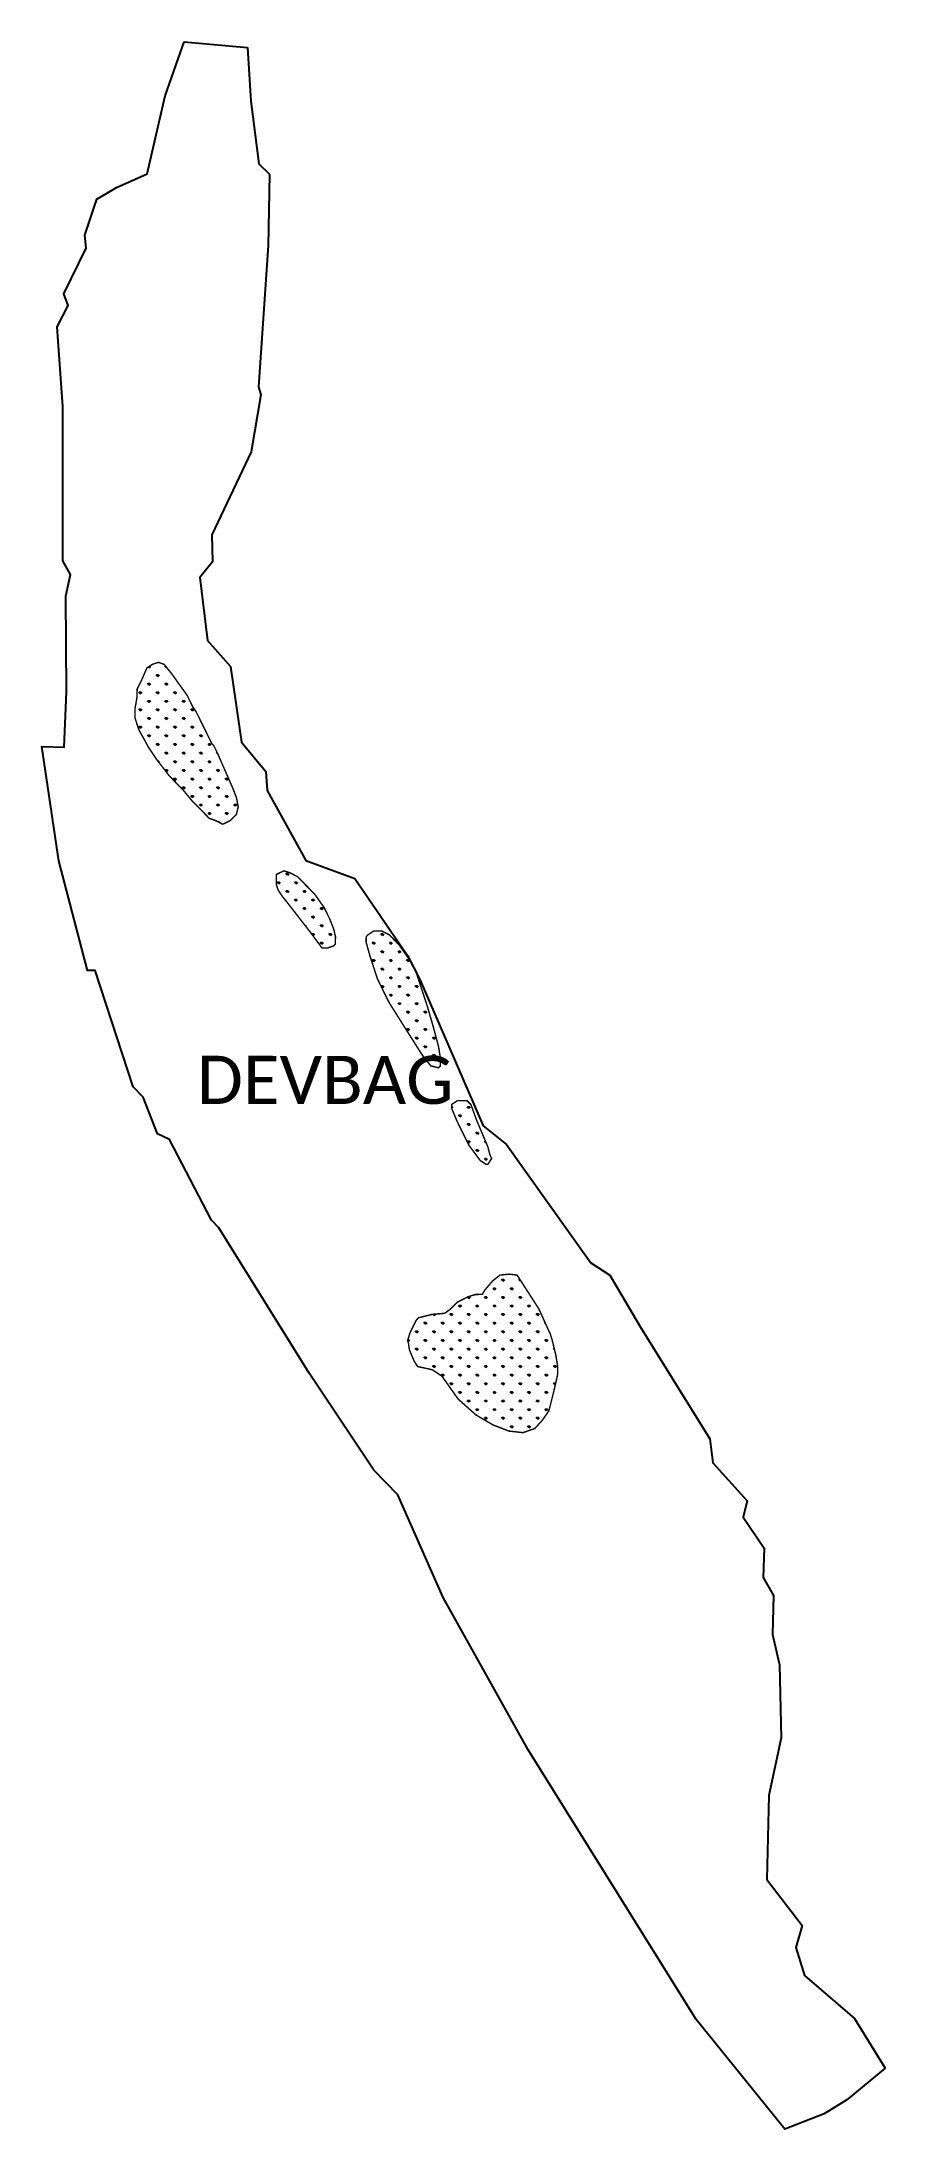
# Model space of a CAD drawing. Header units: metres. Extents: x 338314 to 340069, y 1765587 to 1769927.
import ezdxf

# ---------------------------------------------------------------- set-up
doc = ezdxf.new("R2010")
doc.units = ezdxf.units.M
for name, color, linetype in [('MANGROOVES', 112, 'Continuous'), ('village', 3, 'Continuous'), ('VILLAGE NAME', 250, 'Continuous')]:
    doc.layers.add(name, color=color, linetype=linetype)

msp = doc.modelspace()

# ---------------------------------------------------------------- hatches: boundary and pattern name
at = {"layer": 'MANGROOVES'}
h = msp.add_hatch(dxfattribs=at)
h.set_pattern_fill('GRASS', color=256)
h.paths.add_polyline_path([(338881.7, 1768155.1), (338845.9, 1768191.3), (338830, 1768199.4), (338818, 1768203.4), (338810, 1768199.5), (338802, 1768195.5), (338801.9, 1768187.5), (338801.9, 1768175.6), (338805.8, 1768163.5), (338813.7, 1768151.5), (338829.6, 1768131.4), (338873.2, 1768075.2), (338897, 1768043), (338909, 1768043), (338921, 1768046.9), (338925, 1768050.9), (338925.1, 1768066.9), (338921.2, 1768082.9), (338913.3, 1768102.9), (338901.5, 1768127)])
h = msp.add_hatch(dxfattribs=at)
h.set_pattern_fill('GRASS', color=256)
h.paths.add_polyline_path([(339093.2, 1767991.7), (339088.2, 1768001.6), (339076.7, 1768021.9), (339056.9, 1768050), (339037, 1768070.2), (339021.1, 1768078.3), (339005.1, 1768078.4), (338993.1, 1768070.4), (338989.1, 1768066.5), (338989, 1768054.5), (338996.8, 1768026.4), (339012.5, 1767978.4), (339036.2, 1767930.2), (339063.9, 1767886.1), (339099.5, 1767829.9), (339107.4, 1767817.9), (339123.3, 1767797.8), (339139.3, 1767793.7), (339143.3, 1767797.6), (339143.4, 1767813.6), (339139.5, 1767837.7), (339127.8, 1767881.7), (339116.1, 1767921.8)])
h = msp.add_hatch(dxfattribs=at)
h.set_pattern_fill('GRASS', color=256)
h.paths.add_polyline_path([(339218.5, 1767685.2), (339206.8, 1767717.3), (339198.8, 1767725.3), (339186.8, 1767725.4), (339178.8, 1767725.5), (339166.8, 1767717.5), (339166.7, 1767709.6), (339178.5, 1767681.5), (339186.4, 1767665.5), (339202.2, 1767633.4), (339226, 1767601.2), (339238, 1767593.2), (339242, 1767593.1), (339250, 1767605.1), (339246.1, 1767613.1), (339242.2, 1767629.1)])
h = msp.add_hatch(dxfattribs=at)
h.set_pattern_fill('GRASS', color=256)
h.paths.add_polyline_path([(339383.4, 1767196.5), (339375.6, 1767228.5), (339371.7, 1767240.5), (339348, 1767292.7), (339302.8, 1767362.9), (339286, 1767364.7), (339267.1, 1767362.7), (339252.1, 1767350.8), (339235.6, 1767331.4), (339230.4, 1767322.8), (339215.8, 1767322.3), (339199.9, 1767317.3), (339179.1, 1767306.7), (339163.9, 1767291.7), (339152.3, 1767283.3), (339126.6, 1767281.1), (339097.5, 1767274), (339092.5, 1767268), (339079.9, 1767242.3), (339075.8, 1767228.4), (339078.9, 1767207.3), (339088.4, 1767184.5), (339096.1, 1767172.6), (339126.6, 1767165.9), (339146.8, 1767152.3), (339180.1, 1767105.2), (339217.4, 1767071.9), (339252.9, 1767051.2), (339286.1, 1767038.4), (339315.1, 1767035.2), (339339.7, 1767043.7), (339355.2, 1767060.8), (339369.1, 1767080.7), (339379.1, 1767120.7), (339383.9, 1767140.9), (339387.2, 1767156.5), (339387.3, 1767172.5)])

# ---------------------------------------------------------------- linework, layer by layer
at = {"color": 3}
msp.add_lwpolyline([(338610.7, 1769927.1), (338742.5, 1769915)], dxfattribs=at)
at = {"layer": 'MANGROOVES', "linetype": 'Continuous'}
for p, q in [((338537.7, 1768625.5), (338536.1, 1768627.1)), ((338537.7, 1768625.5), (338541.1, 1768628.9)), ((338537.7, 1768625.5), (338537.7, 1768628.2)), ((338555.7, 1768607.6), (338552.3, 1768610.9)), ((338555.7, 1768607.6), (338555.7, 1768612.3)), ((338555.7, 1768607.6), (338559, 1768610.9)), ((338573.6, 1768625.5), (338570.2, 1768628.9)), ((338573.6, 1768625.5), (338573.6, 1768626.7)), ((338573.6, 1768625.5), (338574.1, 1768626)), ((338519.7, 1768571.6), (338516.4, 1768575)), ((338519.7, 1768571.6), (338519.7, 1768576.4)), ((338519.7, 1768571.6), (338523.1, 1768575)), ((338537.7, 1768589.6), (338534.3, 1768593)), ((338537.7, 1768553.7), (338534.3, 1768557)), ((338537.7, 1768589.6), (338537.7, 1768594.4)), ((338537.7, 1768589.6), (338541.1, 1768593)), ((338537.7, 1768553.7), (338537.7, 1768558.4)), ((338537.7, 1768553.7), (338541.1, 1768557)), ((338555.7, 1768571.6), (338552.3, 1768575)), ((338555.7, 1768571.6), (338555.7, 1768576.4)), ((338555.7, 1768571.6), (338559, 1768575)), ((338573.6, 1768589.6), (338570.2, 1768593)), ((338573.6, 1768553.7), (338570.2, 1768557)), ((338573.6, 1768589.6), (338573.6, 1768594.4)), ((338573.6, 1768589.6), (338577, 1768593)), ((338573.6, 1768553.7), (338573.6, 1768558.4)), ((338573.6, 1768553.7), (338577, 1768557)), ((338591.6, 1768571.6), (338588.2, 1768575)), ((338591.6, 1768571.6), (338591.6, 1768576.4)), ((338591.6, 1768571.6), (338594.9, 1768575)), ((338609.5, 1768553.7), (338606.2, 1768557)), ((338609.5, 1768553.7), (338609.5, 1768558.4)), ((338609.5, 1768553.7), (338612.9, 1768557)), ((338519.7, 1768535.7), (338516.4, 1768539.1)), ((338519.7, 1768535.7), (338519.7, 1768540.5)), ((338519.7, 1768535.7), (338523.1, 1768539.1)), ((338537.7, 1768517.8), (338534.3, 1768521.1)), ((338537.7, 1768517.8), (338537.7, 1768522.5)), ((338537.7, 1768517.8), (338541.1, 1768521.1)), ((338555.7, 1768535.7), (338552.3, 1768539.1)), ((338555.7, 1768535.7), (338555.7, 1768540.5)), ((338555.7, 1768535.7), (338559, 1768539.1)), ((338573.6, 1768517.8), (338570.2, 1768521.1)), ((338573.6, 1768517.8), (338573.6, 1768522.5)), ((338573.6, 1768517.8), (338577, 1768521.1)), ((338591.6, 1768535.7), (338588.2, 1768539.1)), ((338591.6, 1768535.7), (338591.6, 1768540.5)), ((338591.6, 1768535.7), (338594.9, 1768539.1)), ((338609.5, 1768517.8), (338606.2, 1768521.1)), ((338609.5, 1768517.8), (338609.5, 1768522.5)), ((338609.5, 1768517.8), (338612.9, 1768521.1)), ((338627.5, 1768535.7), (338624.1, 1768539.1)), ((338627.5, 1768535.7), (338627.5, 1768540.5)), ((338627.5, 1768535.7), (338630.9, 1768539.1)), ((338519.7, 1768499.8), (338516.4, 1768503.2)), ((338519.7, 1768499.8), (338519.7, 1768504.6)), ((338519.7, 1768499.8), (338523.1, 1768503.2)), ((338537.7, 1768481.8), (338534.3, 1768485.2)), ((338537.7, 1768481.8), (338537.7, 1768486.6)), ((338537.7, 1768481.8), (338541.1, 1768485.2)), ((338555.7, 1768499.8), (338552.3, 1768503.2)), ((338555.7, 1768499.8), (338555.7, 1768504.6)), ((338555.7, 1768499.8), (338559, 1768503.2)), ((338573.6, 1768481.8), (338570.2, 1768485.2)), ((338573.6, 1768481.8), (338573.6, 1768486.6)), ((338573.6, 1768481.8), (338577, 1768485.2)), ((338591.6, 1768499.8), (338588.2, 1768503.2)), ((338591.6, 1768499.8), (338591.6, 1768504.6)), ((338591.6, 1768499.8), (338594.9, 1768503.2)), ((338609.5, 1768481.8), (338606.2, 1768485.2)), ((338609.5, 1768481.8), (338609.5, 1768486.6)), ((338609.5, 1768481.8), (338612.9, 1768485.2)), ((338627.5, 1768499.8), (338624.1, 1768503.2)), ((338627.5, 1768499.8), (338627.5, 1768504.6)), ((338627.5, 1768499.8), (338630.9, 1768503.2)), ((338645.5, 1768481.8), (338642.1, 1768485.2)), ((338645.5, 1768481.8), (338645.5, 1768486.6)), ((338645.5, 1768481.8), (338648.8, 1768485.2)), ((338555.7, 1768463.9), (338552.3, 1768467.2)), ((338555.7, 1768463.9), (338555.7, 1768468.6)), ((338555.7, 1768463.9), (338559, 1768467.2)), ((338555.7, 1768431.7), (338555.7, 1768432.7)), ((338557.3, 1768429.6), (338559, 1768431.3)), ((338573.6, 1768445.9), (338570.2, 1768449.3)), ((338573.6, 1768445.9), (338573.6, 1768450.7)), ((338573.6, 1768445.9), (338577, 1768449.3)), ((338591.6, 1768463.9), (338588.2, 1768467.2)), ((338591.6, 1768428), (338588.2, 1768431.3)), ((338591.6, 1768463.9), (338591.6, 1768468.6)), ((338591.6, 1768463.9), (338594.9, 1768467.2)), ((338591.6, 1768428), (338591.6, 1768432.7)), ((338591.6, 1768428), (338594.9, 1768431.3)), ((338609.5, 1768445.9), (338606.2, 1768449.3)), ((338609.5, 1768445.9), (338609.5, 1768450.7)), ((338609.5, 1768445.9), (338612.9, 1768449.3)), ((338627.5, 1768463.9), (338624.1, 1768467.2)), ((338627.5, 1768428), (338624.1, 1768431.3)), ((338627.5, 1768463.9), (338627.5, 1768468.6)), ((338627.5, 1768463.9), (338630.9, 1768467.2)), ((338627.5, 1768428), (338627.5, 1768432.7)), ((338627.5, 1768428), (338630.9, 1768431.3)), ((338645.5, 1768445.9), (338642.1, 1768449.3)), ((338645.5, 1768445.9), (338645.5, 1768450.7)), ((338645.5, 1768445.9), (338648.8, 1768449.3)), ((338663.4, 1768463.9), (338660.1, 1768467.2)), ((338663.4, 1768428), (338660.1, 1768431.3)), ((338663.4, 1768463.9), (338663.4, 1768468.6)), ((338663.4, 1768463.9), (338666.8, 1768467.2)), ((338663.4, 1768428), (338663.4, 1768432.7)), ((338663.4, 1768428), (338666.8, 1768431.3)), ((338680, 1768447.3), (338678, 1768449.3)), ((338573.6, 1768410), (338570.2, 1768413.4)), ((338573.6, 1768410), (338573.6, 1768414.8)), ((338573.6, 1768410), (338577, 1768413.4)), ((338591.6, 1768392), (338588.2, 1768395.4)), ((338591.6, 1768392), (338591.6, 1768396.8)), ((338591.6, 1768392), (338594.9, 1768395.4)), ((338609.5, 1768410), (338606.2, 1768413.4)), ((338609.5, 1768410), (338609.5, 1768414.8)), ((338609.5, 1768410), (338612.9, 1768413.4)), ((338627.5, 1768392), (338624.1, 1768395.4)), ((338627.5, 1768392), (338627.5, 1768396.8)), ((338627.5, 1768392), (338630.9, 1768395.4)), ((338645.5, 1768410), (338642.1, 1768413.4)), ((338645.5, 1768410), (338645.5, 1768414.8)), ((338645.5, 1768410), (338648.8, 1768413.4)), ((338663.4, 1768392), (338660.1, 1768395.4)), ((338663.4, 1768392), (338663.4, 1768396.8)), ((338663.4, 1768392), (338666.8, 1768395.4)), ((338681.4, 1768410), (338678, 1768413.4)), ((338681.4, 1768410), (338681.4, 1768414.8)), ((338681.4, 1768410), (338684.7, 1768413.4)), ((338699.3, 1768392), (338696, 1768395.4)), ((338699.3, 1768392), (338699.3, 1768396.8)), ((338699.3, 1768392), (338702.7, 1768395.4)), ((338609.5, 1768374.1), (338606.2, 1768377.4)), ((338609.5, 1768374.1), (338609.5, 1768378.8)), ((338609.5, 1768374.1), (338612.9, 1768377.4)), ((338627.5, 1768356.1), (338624.1, 1768359.5)), ((338627.5, 1768356.1), (338627.5, 1768360.9)), ((338627.5, 1768356.1), (338630.9, 1768359.5)), ((338645.5, 1768374.1), (338642.1, 1768377.4)), ((338645.5, 1768338.2), (338642.1, 1768341.5)), ((338645.5, 1768374.1), (338645.5, 1768378.8)), ((338645.5, 1768374.1), (338648.8, 1768377.4)), ((338645.5, 1768338.2), (338645.5, 1768342.9)), ((338645.5, 1768338.2), (338648.8, 1768341.5)), ((338663.4, 1768356.1), (338660.1, 1768359.5)), ((338663.4, 1768356.1), (338663.4, 1768360.9)), ((338663.4, 1768356.1), (338666.8, 1768359.5)), ((338681.4, 1768374.1), (338678, 1768377.4)), ((338681.4, 1768338.2), (338678, 1768341.5)), ((338681.4, 1768374.1), (338681.4, 1768378.8)), ((338681.4, 1768374.1), (338684.7, 1768377.4)), ((338681.4, 1768338.2), (338681.4, 1768342.9)), ((338681.4, 1768338.2), (338684.7, 1768341.5)), ((338699.3, 1768356.1), (338696, 1768359.5)), ((338699.3, 1768356.1), (338699.3, 1768360.9)), ((338699.3, 1768356.1), (338702.7, 1768359.5)), ((338717.3, 1768338.2), (338713.9, 1768341.5)), ((338717.3, 1768338.2), (338717.3, 1768342.9)), ((338717.3, 1768338.2), (338720.7, 1768341.5)), ((338663.4, 1768320.2), (338660.1, 1768323.6)), ((338663.4, 1768320.2), (338663.4, 1768325)), ((338663.4, 1768320.2), (338666.8, 1768323.6)), ((338681.4, 1768304.9), (338681.4, 1768307)), ((338683.2, 1768304), (338684.7, 1768305.6)), ((338699.3, 1768320.2), (338696, 1768323.6)), ((338699.3, 1768320.2), (338699.3, 1768325)), ((338699.3, 1768320.2), (338702.7, 1768323.6))]:
    msp.add_line(p, q, dxfattribs=at)
at = {"layer": 'MANGROOVES', "const_width": 3, "flags": 128}
for points in [[(338679.6, 1768448.2), (338671.7, 1768464.2), (338667.8, 1768468.2), (338636.2, 1768532.4), (338628.3, 1768544.4), (338616.4, 1768568.5), (338584.7, 1768612.7), (338568.8, 1768632.7), (338556.9, 1768636.8), (338544.9, 1768632.9), (338532.8, 1768625), (338520.7, 1768597.1), (338512.6, 1768581.1), (338512.5, 1768565.1), (338508.3, 1768541.2), (338508.2, 1768521.2), (338516, 1768497.1), (338535.8, 1768461), (338551.7, 1768437), (338579.4, 1768400.8), (338603.2, 1768376.7), (338607.2, 1768372.6), (338627.1, 1768348.5), (338642.9, 1768332.5), (338658.8, 1768316.4), (338662.8, 1768312.3), (338674.8, 1768308.3), (338682.7, 1768304.2), (338690.7, 1768300.2), (338706.7, 1768308.1), (338718.8, 1768320), (338722.9, 1768336), (338719, 1768356), (338711.2, 1768376)], [(338881.7, 1768155.1), (338845.9, 1768191.3), (338830, 1768199.4), (338818, 1768203.4), (338810, 1768199.5), (338802, 1768195.5), (338801.9, 1768187.5), (338801.9, 1768175.6), (338805.8, 1768163.5), (338813.7, 1768151.5), (338829.6, 1768131.4), (338873.2, 1768075.2), (338897, 1768043), (338909, 1768043), (338921, 1768046.9), (338925, 1768050.9), (338925.1, 1768066.9), (338921.2, 1768082.9), (338913.3, 1768102.9), (338901.5, 1768127)], [(339116.1, 1767921.8), (339092.5, 1767993.9), (339076.7, 1768021.9), (339056.9, 1768050), (339037, 1768070.2), (339021.1, 1768078.3), (339005.1, 1768078.4), (338993.1, 1768070.4), (338989.1, 1768066.5), (338989, 1768054.5), (338996.8, 1768026.4), (339012.5, 1767978.4), (339036.2, 1767930.2), (339063.9, 1767886.1), (339099.5, 1767829.9), (339107.4, 1767817.9), (339123.3, 1767797.8), (339139.3, 1767793.7), (339143.3, 1767797.6), (339143.4, 1767813.6), (339139.5, 1767837.7), (339127.8, 1767881.7)], [(339218.5, 1767685.2), (339206.8, 1767717.3), (339198.8, 1767725.3), (339186.8, 1767725.4), (339178.8, 1767725.5), (339166.8, 1767717.5), (339166.7, 1767709.6), (339178.5, 1767681.5), (339186.4, 1767665.5), (339202.2, 1767633.4), (339226, 1767601.2), (339238, 1767593.2), (339242, 1767593.1), (339250, 1767605.1), (339246.1, 1767613.1), (339242.2, 1767629.1)], [(339218.5, 1767685.2), (339206.8, 1767717.3), (339198.8, 1767725.3), (339186.8, 1767725.4), (339178.8, 1767725.5), (339166.8, 1767717.5), (339166.7, 1767709.6), (339178.5, 1767681.5), (339186.4, 1767665.5), (339202.2, 1767633.4), (339226, 1767601.2), (339238, 1767593.2), (339242, 1767593.1), (339250, 1767605.1), (339246.1, 1767613.1), (339242.2, 1767629.1)], [(339387.2, 1767156.5), (339387.3, 1767172.5), (339383.4, 1767196.5), (339375.6, 1767228.5), (339371.7, 1767240.5), (339348, 1767292.7), (339302.8, 1767362.9), (339286, 1767364.7), (339267.1, 1767362.7), (339252.1, 1767350.8), (339235.6, 1767331.4), (339230.4, 1767322.8), (339215.8, 1767322.3), (339199.9, 1767317.3), (339179.1, 1767306.7), (339163.9, 1767291.7), (339152.3, 1767283.3), (339126.6, 1767281.1), (339097.5, 1767274), (339092.5, 1767268), (339079.9, 1767242.3), (339075.8, 1767228.4), (339078.9, 1767207.3), (339088.4, 1767184.5), (339096.1, 1767172.6), (339126.6, 1767165.9), (339146.8, 1767152.3), (339180.1, 1767105.2), (339217.4, 1767071.9), (339252.9, 1767051.2), (339286.1, 1767038.4), (339315.1, 1767035.2), (339339.7, 1767043.7), (339355.2, 1767060.8), (339369.1, 1767080.7), (339379.1, 1767120.7), (339383.9, 1767140.9)], [(339387.2, 1767156.5), (339387.3, 1767172.5), (339383.4, 1767196.5), (339375.6, 1767228.5), (339371.7, 1767240.5), (339348, 1767292.7), (339302.8, 1767362.9), (339286, 1767364.7), (339267.1, 1767362.7), (339252.1, 1767350.8), (339235.6, 1767331.4), (339230.4, 1767322.8), (339215.8, 1767322.3), (339199.9, 1767317.3), (339179.1, 1767306.7), (339163.9, 1767291.7), (339152.3, 1767283.3), (339126.6, 1767281.1), (339097.5, 1767274), (339092.5, 1767268), (339079.9, 1767242.3), (339075.8, 1767228.4), (339078.9, 1767207.3), (339088.4, 1767184.5), (339096.1, 1767172.6), (339126.6, 1767165.9), (339146.8, 1767152.3), (339180.1, 1767105.2), (339217.4, 1767071.9), (339252.9, 1767051.2), (339286.1, 1767038.4), (339315.1, 1767035.2), (339339.7, 1767043.7), (339355.2, 1767060.8), (339369.1, 1767080.7), (339379.1, 1767120.7), (339383.9, 1767140.9)]]:
    msp.add_lwpolyline(points, close=True, dxfattribs=at)
at = {"layer": 'village', "color": 3}
for points in [[(340068.6, 1765713.8, 0), (339988.8, 1765648.1, 0), (339941.8, 1765618.9, 0), (339860, 1765586.8, 0), (339675.1, 1765815.2, 0), (339325.6, 1766375.7, 0), (339149, 1766692.6, 0), (339054.7, 1766905.7, 0), (339004.8, 1766957.2, 0), (338870.4, 1767158.9, 0), (338682.8, 1767460.8, 0), (338667.4, 1767477.1, 0), (338580.2, 1767644.6, 0), (338555.1, 1767656.7, 0), (338525.4, 1767732.8, 0), (338504.6, 1767754, 0), (338425.2, 1767995.9, 0), (338409.2, 1767996.1, 0), (338349.9, 1768224, 0), (338314.2, 1768461.9, 0), (338361, 1768460.1, 0), (338366, 1768575.3, 0), (338364.1, 1768774.7, 0), (338374.2, 1768819.2, 0), (338357.9, 1768848, 0), (338357.9, 1769168.5, 0), (338346.1, 1769334.1, 0), (338369.2, 1769378.4, 0), (338360, 1769403.2, 0), (338406.8, 1769498.1, 0), (338404.1, 1769525.3, 0), (338428.8, 1769599.6, 0), (338469.8, 1769624.2, 0), (338533.5, 1769652.8, 0), (338570.9, 1769814.8, 0), (338610.7, 1769927.1, 0)], [(338742.5, 1769915, 0), (338749.4, 1769803.7, 0), (338765.8, 1769673, 0), (338788.1, 1769651.7, 0), (338785.4, 1769503.5, 0), (338765.3, 1769209.5, 0), (338769.8, 1769192.8, 0), (338749.5, 1769074.5, 0), (338668.3, 1768902.1, 0), (338669.5, 1768845.6, 0), (338643, 1768813.5, 0), (338659.3, 1768681.9, 0), (338707, 1768628, 0), (338729.9, 1768470.6, 0), (338780.6, 1768410, 0), (338783.4, 1768370.3, 0), (338863.8, 1768224.7, 0), (338965.3, 1768187.1, 0), (339074.9, 1768027.5, 0), (339100.7, 1767977.1, 0), (339232.5, 1767673, 0), (339280.7, 1767634.3, 0), (339456.5, 1767388.5, 0), (339495.9, 1767362.9, 0), (339559.3, 1767254.7, 0), (339703.7, 1767022.4, 0), (339709.7, 1766972.4, 0), (339781.5, 1766893.4, 0), (339772.8, 1766859.1, 0), (339816.9, 1766795.3, 0), (339814.8, 1766733.7, 0), (339836.1, 1766696.4, 0), (339834.3, 1766615.6, 0), (339848.4, 1766552.5, 0), (339851.9, 1766400.6, 0), (339826.4, 1766280.7, 0), (339822.2, 1766106, 0), (339896.1, 1766010.5, 0), (339882.6, 1765964.6, 0), (339900.7, 1765906.4, 0), (340004.7, 1765817.1, 0), (340068.6, 1765713.8, 0)]]:
    msp.add_polyline3d(points, dxfattribs=at)

# ---------------------------------------------------------------- texts
at = {"layer": 'VILLAGE NAME', "insert": (338636.8, 1767818.7), "char_height": 100, "attachment_point": 1, "rotation": 359.9793}
msp.add_mtext_dynamic_manual_height_columns('{\\fCalibri|b0|i0|c0|p34;DEVBAG}', width=1418, gutter_width=718.5, heights=[0], dxfattribs=at)

doc.saveas('drawing.dxf')
